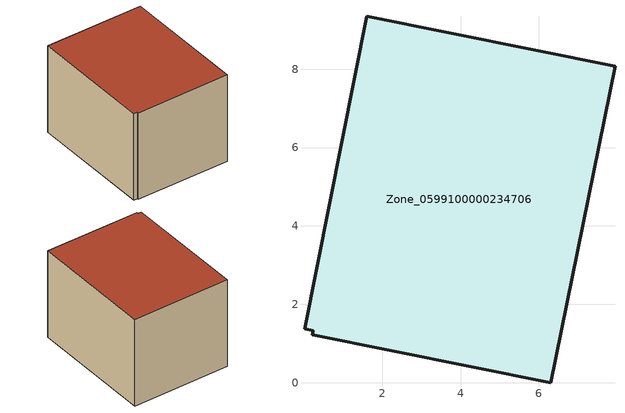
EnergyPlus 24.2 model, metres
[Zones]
Zone_0599100000234706
 floor ground (C_G): 6.3,0 0.22,1.23 0.24,1.33 0.02,1.38 1.61,9.35 7.94,8.08 z0
 wall outside (C_F): 6.3,0 7.94,8.08 1.61,9.35 0.02,1.38 0.24,1.33 0.22,1.23 6.3,0 z0:5.97
 roof outside (C_R): 0.22,1.23 6.3,0 7.94,8.08 1.61,9.35 0.02,1.38 0.24,1.33 z5.97
[BUILDING]
Pand.0599100000234706: North Axis=0; Terrain=City; Loads Convergence Tolerance Value=0.04; Temperature Convergence Tolerance Value=0.4; Solar Distribution=FullExterior; Maximum Number of Warmup Days=25; Minimum Number of Warmup Days=1
[Site:Location]
Rotterdam.The.Hague.AP_ZH_NLD Design_Conditions: Latitude=51.96; Longitude=4.45; Time Zone=1; Elevation=-4.5
[SITE:GROUNDTEMPERATURE:BUILDINGSURFACE]
18, 18, 18, 18, 18, 18, 18, 18, 18, 18, 18, 18
[MATERIAL] Thermal Absorptance=0.9; Solar Absorptance=0.7; Visible Absorptance=0.7
Name | Roughness | Thickness | Conductivity | Density | Specific Heat
G.TC.1965-1974 | MediumSmooth | 0.15 | 0.882353 | 540 | 1210
F.TC.1965-1974 | Rough | 0.3 | 0.697674 | 1920 | 840
R.TC.1965-1974 | MediumRough | 0.2 | 0.232558 | 1500 | 1000
[CONSTRUCTION]
C_G: G.TC.1965-1974
C_F: F.TC.1965-1974
C_R: R.TC.1965-1974
[ZONE]
Zone_0599100000234706: Type=1; Multiplier=1; Ceiling Height=Autocalculate; Volume=Autocalculate; Floor Area=autocalculate; Part of Total Floor Area=Yes
[ZONEINFILTRATION:DESIGNFLOWRATE]
Infil_Zone_0599100000234706: Zone or ZoneList or Space or SpaceList=Zone_0599100000234706; Schedule=AlwaysOn; Design Flow Rate Calculation Method=Flow/Area; Flow Rate per Floor Area=0.003; Constant Term Coefficient=1; Temperature Term Coefficient=0; Velocity Term Coefficient=0; Velocity Squared Term Coefficient=0
[HVACTEMPLATE:ZONE:IDEALLOADSAIRSYSTEM]
Zone_0599100000234706: Maximum Heating Supply Air Temperature=50; Minimum Cooling Supply Air Temperature=13; Maximum Heating Supply Air Humidity Ratio=0.0156; Minimum Cooling Supply Air Humidity Ratio=0.0077; Heating Limit=NoLimit; Cooling Limit=NoLimit; Dehumidification Control Type=ConstantSensibleHeatRatio; Cooling Sensible Heat Ratio=0.7; Dehumidification Setpoint=60; Humidification Control Type=None; Humidification Setpoint=30; Outdoor Air Method=None; Outdoor Air Flow Rate per Person=0.00944; Outdoor Air Flow Rate per Zone Floor Area=0; Outdoor Air Flow Rate per Zone=0; Demand Controlled Ventilation Type=None; Outdoor Air Economizer Type=NoEconomizer; Heat Recovery Type=None; Sensible Heat Recovery Effectiveness=0.7; Latent Heat Recovery Effectiveness=0.65
[ZONECONTROL:THERMOSTAT]
ThermostatControl_Zone_0599100000234706: Zone or ZoneList=Zone_0599100000234706; Control Type Schedule=DualSetpointControlType; Control 1=Thermostat_Zone_0599100000234706; Temperature Difference Between Cutout And Setpoint=0
[THERMOSTATSETPOINT:DUALSETPOINT]
Thermostat_Zone_0599100000234706: Heating Setpoint Temperature Schedule=HeatingSetpoint_Zone_0599100000234706; Cooling Setpoint Temperature Schedule=CoolingSetpoint_Zone_0599100000234706
[SCHEDULE:COMPACT]
HeatingSetpoint_Zone_0599100000234706: Through: 12/31, For: AllDays, Until: 24:00, 21
CoolingSetpoint_Zone_0599100000234706: Through: 12/31, For: AllDays, Until: 24:00, 24
DualSetpointControlType: Through: 12/31, For: AllDays, Until: 24:00, 4
AlwaysOn: Through: 12/31, For: AllDays, Until: 24:00, 1
